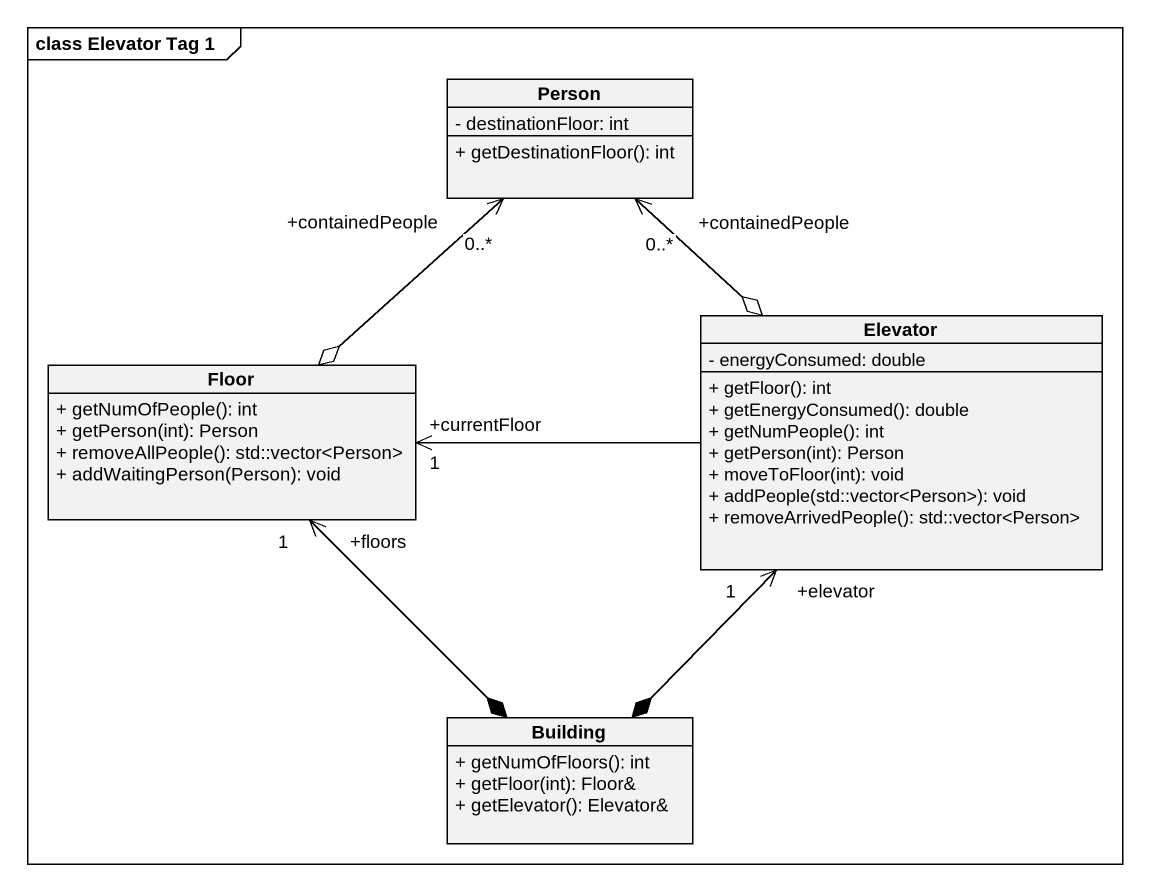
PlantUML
@startuml
mainframe class Elevator Tag 1
hide circle
hide empty members
skinparam classAttributeIconSize 0
class "Person" as Person_ {
  - destinationFloor: int
  + getDestinationFloor(): int
}
class Elevator {
  - energyConsumed: double
  + getFloor(): int
  + getEnergyConsumed(): double
  + getNumPeople(): int
  + getPerson(int): Person
  + moveToFloor(int): void
  + addPeople(std::vector<Person>): void
  + removeArrivedPeople(): std::vector<Person>
}
class Floor {
  + getNumOfPeople(): int
  + getPerson(int): Person
  + removeAllPeople(): std::vector<Person>
  + addWaitingPerson(Person): void
}
class Building {
  + getNumOfFloors(): int
  + getFloor(int): Floor&
  + getElevator(): Elevator&
}
Person_ "+containedPeople\n0..*" <--o Elevator
Elevator -left-> "+currentFloor\n1" Floor
Floor o-up-> "+containedPeople\n0..*" Person_
Building *-up-> "+elevator\n1" Elevator
Building *-up-> "+floors\n1" Floor
@enduml
